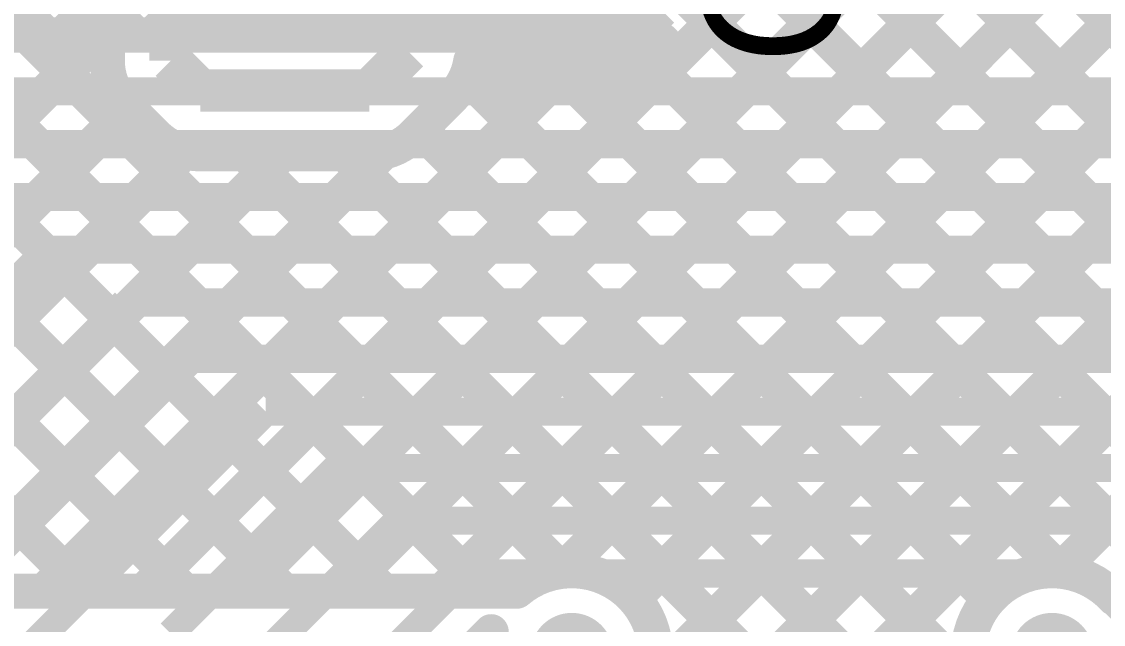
# Model space of a CAD drawing. Header units: millimetres. Extents: x 0.79 to 4.38, y 0.99 to 3.94.
# Drawn here: x 2.5617 to 2.8691, y 2.5586 to 2.7298 of the extents above; entities that cross this region are included whole.
import ezdxf

# ---------------------------------------------------------------- set-up
doc = ezdxf.new("R2010")
doc.units = ezdxf.units.MM
doc.header["$MEASUREMENT"] = 0
for name, color, linetype in [('BottomLayer', 5, 'Continuous'), ('BottomOverlay', 54, 'Continuous'), ('BottomPaste', 16, 'Continuous'), ('BottomSolder', 6, 'Continuous'), ('MultiLayer', 9, 'Continuous'), ('TopLayer', 1, 'Continuous')]:
    doc.layers.add(name, color=color, linetype=linetype)

# ---------------------------------------------------------------- blocks, each defined once
blk = doc.blocks.new('SOT23_3_B_128')
at = {"layer": 'BottomLayer'}
for points in [[(-0.02166, 0.0580708), (-0.053156, 0.0580708), (-0.02166, 0.0265748), (-0.053156, 0.0265748)], [(0.0531431, 0.0580708), (0.0216471, 0.0580708), (0.0531431, 0.0265748), (0.0216471, 0.0265748)], [(0.0157416, -0.0265749), (-0.0157544, -0.0265749), (0.0157416, -0.0580709), (-0.0157544, -0.0580709)]]:
    blk.add_solid(points, dxfattribs=at)
at = {"layer": 'BottomOverlay'}
for points, const_width in [([(-0.0640851, 0.068, 1), (-0.0739277, 0.068, 1)], 0.0098425), ([(-0.0763883, 0.068, 1), (-0.0714671, 0.068, 1)], 0.0049212), ([(-0.0665457, 0.068, 1), (-0.0616245, 0.068, 1)], 0.0049212)]:
    blk.add_lwpolyline(points, format="xyb", close=True, dxfattribs=dict(at, const_width=const_width))
at = {"layer": 'BottomOverlay', "const_width": 0.01}
for points in [[(0.0109936, 0.032), (-0.0110064, 0.032)], [(-0.0640064, 0.03), (-0.0640064, -0.032)], [(0.0639936, 0.03), (0.0639936, -0.031)], [(-0.0290064, -0.032), (-0.0640064, -0.032)], [(0.0639936, -0.031), (0.0289936, -0.031)]]:
    blk.add_lwpolyline(points, dxfattribs=at)
at = {"layer": 'BottomPaste'}
for points in [[(-0.02166, 0.0580708), (-0.053156, 0.0580708), (-0.02166, 0.0265748), (-0.053156, 0.0265748)], [(0.0531431, 0.0580708), (0.0216471, 0.0580708), (0.0531431, 0.0265748), (0.0216471, 0.0265748)], [(0.0157416, -0.0265749), (-0.0157544, -0.0265749), (0.0157416, -0.0580709), (-0.0157544, -0.0580709)]]:
    blk.add_solid(points, dxfattribs=at)
at = {"layer": 'BottomSolder'}
for points in [[(-0.01766, 0.0620708), (-0.057156, 0.0620708), (-0.01766, 0.0225748), (-0.057156, 0.0225748)], [(0.0571431, 0.0620708), (0.0176471, 0.0620708), (0.0571431, 0.0225748), (0.0176471, 0.0225748)], [(0.0197416, -0.0225749), (-0.0197544, -0.0225749), (0.0197416, -0.0620709), (-0.0197544, -0.0620709)]]:
    blk.add_solid(points, dxfattribs=at)

msp = doc.modelspace()

# ---------------------------------------------------------------- linework, layer by layer
at = {"layer": 'BottomLayer'}
for points, const_width in [([(2.4325827, 2.8848637), (2.586, 2.7314464)], 0.01), ([(2.7366713, 2.8636147), (3.0059719, 2.5943141)], 0.01), ([(2.4325827, 2.8565794), (2.7154844, 2.5736777)], 0.01), ([(2.7313123, 2.8406894), (3.0051453, 2.5668564)], 0.01), ([(2.604, 2.7186873), (2.604, 2.8346873)], 0.012), ([(2.4268346, 2.8340432), (2.6928778, 2.568)], 0.01), ([(2.622, 2.7282603), (2.622, 2.8346873)], 0.01), ([(2.5962843, 2.568), (2.8574593, 2.829175)], 0.01), ([(2.6715215, 2.7213548), (2.6715215, 2.8310832)], 0.012), ([(2.7309231, 2.8127943), (2.9777174, 2.566)], 0.01), ([(2.4268346, 2.8057589), (2.6645935, 2.568)], 0.01), ([(2.6535215, 2.7288106), (2.6535215, 2.8033351)], 0.01), ([(2.6245686, 2.568), (2.8574593, 2.8008907)], 0.01), ([(2.7309231, 2.78451), (2.9494331, 2.566)], 0.01), ([(2.7366712, 2.7186894), (2.7366712, 2.7741856)], 0.01), ([(2.4325827, 2.7717265), (2.6363092, 2.568)], 0.01), ([(2.6528529, 2.568), (2.8583891, 2.7735362)], 0.01), ([(2.6811372, 2.568), (2.8720658, 2.7589286)], 0.01), ([(2.444375, 2.6140808), (2.5806288, 2.7503346)], 0.01), ([(2.586, 2.7186873), (2.586, 2.7515731)], 0.01), ([(2.622, 2.7520116), (2.6457513, 2.7282603)], 0.01), ([(2.7366712, 2.7504776), (2.9211488, 2.566)], 0.01), ([(2.7150489, 2.5736274), (2.89, 2.7485785)], 0.01), ([(2.4325827, 2.7434422), (2.6080249, 2.568)], 0.01), ([(2.6434074, 2.7282603), (2.6535215, 2.7383744)], 0.01), ([(2.622, 2.7282603), (2.6529712, 2.7282603)], 0.01), ([(2.4585171, 2.5999386), (2.586, 2.7274215)], 0.01), ([(2.4231304, 2.7246102), (2.5797406, 2.568)], 0.01), ([(2.660427, 2.7102603), (2.6715215, 2.7213548)], 0.012), ([(2.7366712, 2.7221933), (2.8928645, 2.566)], 0.01), ([(2.568, 2.568), (2.7186894, 2.7186894)], 0.01), ([(2.568, 2.568), (2.7186894, 2.7186894)], 0.01), ([(2.604, 2.7186873), (2.612427, 2.7102603)], 0.012), ([(2.6893231, 2.7186894), (2.7366712, 2.7186894)], 0.01), ([(2.7118908, 2.7186894), (2.8568925, 2.5736877)], 0.01), ([(2.7356682, 2.5659624), (2.8905584, 2.7208526)], 0.01), ([(2.6880558, 2.7142401), (2.8365824, 2.5657135)], 0.01), ([(2.612427, 2.7102603), (2.660427, 2.7102603)], 0.012), ([(2.8565621, 2.5737191), (2.9942111, 2.7113681)], 0.01), ([(2.6731786, 2.6975561), (2.6842257, 2.7086032)], 0.01), ([(2.4726593, 2.5857965), (2.5920471, 2.7051843)], 0.01), ([(2.5912958, 2.7059357), (2.5996754, 2.6975561)], 0.01), ([(2.7406521, 2.542662), (2.9029177, 2.7049276)], 0.01), ([(2.6748171, 2.6991946), (2.8320645, 2.5419471)], 0.01), ([(2.7602744, 2.534), (2.9204606, 2.6941862)], 0.01), ([(2.7885587, 2.534), (2.9487326, 2.6941739)], 0.01), ([(2.4868014, 2.5716543), (2.6079684, 2.6928213)], 0.01), ([(2.5114314, 2.568), (2.6356917, 2.6922603)], 0.01), ([(2.5397157, 2.568), (2.6644258, 2.6927101)], 0.01), ([(2.612427, 2.6922603), (2.660427, 2.6922603)], 0.01), ([(2.6251861, 2.6922603), (2.7834464, 2.534)], 0.01), ([(2.653467, 2.6922603), (2.8117273, 2.534)], 0.01), ([(2.4904558, 2.568), (2.7024127, 2.568)], 0.01), ([(2.8721066, 2.566), (3.0057396, 2.566)], 0.01)]:
    msp.add_lwpolyline(points, dxfattribs=dict(at, const_width=const_width))
at = {"layer": 'BottomLayer', "const_width": 0.01}
for points in [[(2.5912721, 2.7059594, -0.198912367379658), (2.586, 2.7186873)], [(2.5912958, 2.7059357, -0.199396299891616), (2.586, 2.7186873)], [(2.6893231, 2.7186894, -0.1610295241730705), (2.6842257, 2.7086032)], [(2.6893231, 2.7186894, -0.1605520192429289), (2.6842494, 2.7086269)], [(2.612427, 2.6922603, -0.1993962998916387), (2.5996754, 2.6975561)], [(2.612427, 2.6922603, -0.198912367379658), (2.5996991, 2.6975324)], [(2.6731786, 2.6975561, -0.1993962998916159), (2.660427, 2.6922603)], [(2.6731549, 2.6975324, -0.198912367379658), (2.660427, 2.6922603)], [(2.7024127, 2.568, -0.6425511578928389), (2.741811, 2.55)], [(2.8368382, 2.534, -0.9999999999999999), (2.8721066, 2.566)]]:
    msp.add_lwpolyline(points, format="xyb", dxfattribs=at)
at = {"layer": 'BottomLayer'}
for points, const_width in [([(2.5835, 2.7186873, 1), (2.5885, 2.7186873, 1)], 0.005), ([(2.5835, 2.7186873, 1), (2.5885, 2.7186873, 1)], 0.005), ([(2.6868231, 2.7186894, 1), (2.6918231, 2.7186894, 1)], 0.005), ([(2.6868231, 2.7186894, 1), (2.6918231, 2.7186894, 1)], 0.005), ([(2.6817257, 2.7086032, 1), (2.6867257, 2.7086032, 1)], 0.005), ([(2.6817494, 2.7086269, 1), (2.6867494, 2.7086269, 1)], 0.005), ([(2.5887721, 2.7059594, 1), (2.5937721, 2.7059594, 1)], 0.005), ([(2.5887958, 2.7059357, 1), (2.5937958, 2.7059357, 1)], 0.005), ([(2.5971754, 2.6975561, 1), (2.6021754, 2.6975561, 1)], 0.005), ([(2.5971991, 2.6975324, 1), (2.6021991, 2.6975324, 1)], 0.005), ([(2.6706549, 2.6975324, 1), (2.6756549, 2.6975324, 1)], 0.005), ([(2.6706786, 2.6975561, 1), (2.6756786, 2.6975561, 1)], 0.005), ([(2.609927, 2.6922603, 1), (2.614927, 2.6922603, 1)], 0.005), ([(2.609927, 2.6922603, 1), (2.614927, 2.6922603, 1)], 0.005), ([(2.657927, 2.6922603, 1), (2.662927, 2.6922603, 1)], 0.005), ([(2.657927, 2.6922603, 1), (2.662927, 2.6922603, 1)], 0.005), ([(2.6999127, 2.568, 1), (2.7049127, 2.568, 1)], 0.005), ([(2.8696066, 2.566, 1), (2.8746066, 2.566, 1)], 0.005), ([(2.7120945, 2.55, 1), (2.7239055, 2.55, 1)], 0.011811), ([(2.8485669, 2.55, 1), (2.8603779, 2.55, 1)], 0.011811)]:
    msp.add_lwpolyline(points, format="xyb", close=True, dxfattribs=dict(at, const_width=const_width))
at = {"layer": 'MultiLayer', "const_width": 0.011811}
for points in [[(2.7120945, 2.55, 1), (2.7239055, 2.55, 1)], [(2.8485669, 2.55, 1), (2.8603779, 2.55, 1)]]:
    msp.add_lwpolyline(points, format="xyb", close=True, dxfattribs=at)
at = {"layer": 'TopLayer'}
for points, const_width in [([(2.596, 2.8515505), (2.7215505, 2.726)], 0.01), ([(2.5732652, 2.726), (2.6925215, 2.8452563)], 0.01), ([(2.596, 2.8260947), (2.6960947, 2.726)], 0.01), ([(2.598721, 2.726), (2.6925215, 2.8198005)], 0.01), ([(2.596, 2.8006389), (2.6706389, 2.726)], 0.01), ([(2.6241768, 2.726), (2.6925215, 2.7943447)], 0.01), ([(2.6496326, 2.726), (2.6966456, 2.773013)], 0.01), ([(2.6978173, 2.7717269), (2.7435442, 2.726)], 0.01), ([(2.527, 2.76781), (2.56881, 2.726)], 0.01), ([(2.6014293, 2.7697538), (2.6451831, 2.726)], 0.01), ([(2.6750884, 2.726), (2.7093163, 2.7602279)], 0.01), ([(2.5677647, 2.7525011), (2.5942658, 2.726)], 0.01), ([(2.5914025, 2.7543191), (2.6197216, 2.726)], 0.01), ([(2.5914059, 2.7543214), (2.6197273, 2.726)], 0.01), ([(2.7005442, 2.726), (2.7220442, 2.7475)], 0.01), ([(2.726, 2.726), (2.7347721, 2.7347721)], 0.01), ([(2.726, 2.726), (2.7347721, 2.7347721)], 0.01), ([(2.508, 2.726), (2.7435442, 2.726)], 0.01), ([(2.508, 2.71), (3.007, 2.71)], 0.008), ([(2.527, 2.695), (3.0007868, 2.695)], 0.008), ([(2.549, 2.68), (2.9945736, 2.68)], 0.008), ([(2.461, 2.557), (2.569, 2.665)], 0.008), ([(2.569, 2.665), (2.9147404, 2.665)], 0.008), ([(2.488, 2.547), (2.591, 2.65)], 0.008), ([(2.591, 2.65), (2.9085272, 2.65)], 0.008), ([(2.52, 2.544), (2.61, 2.634)], 0.008), ([(2.61, 2.634), (2.902, 2.634)], 0.008), ([(2.548, 2.536), (2.631, 2.619)], 0.008), ([(2.631, 2.619), (2.892, 2.619)], 0.008), ([(2.604, 2.556), (2.651, 2.603)], 0.008), ([(2.651, 2.603), (2.884, 2.603)], 0.008), ([(2.631, 2.5504357), (2.6685643, 2.588)], 0.008), ([(2.6685643, 2.588), (2.874, 2.588)], 0.008), ([(2.655, 2.539), (2.689, 2.573)], 0.008), ([(2.689, 2.573), (2.864, 2.573)], 0.008), ([(2.864, 2.573), (2.8841575, 2.5528425)], 0.008), ([(2.671, 2.5323726), (2.69508, 2.5564526)], 0.01), ([(2.604, 2.489), (2.604, 2.556)], 0.008)]:
    msp.add_lwpolyline(points, dxfattribs=dict(at, const_width=const_width))
at = {"layer": 'TopLayer', "const_width": 0.01}
msp.add_lwpolyline([(2.7356342, 2.534, -0.791914414323805), (2.69508, 2.5564526)], format="xyb", dxfattribs=at)
at = {"layer": 'TopLayer'}
for points, const_width in [([(2.69258, 2.5564526, 1), (2.69758, 2.5564526, 1)], 0.005), ([(2.7120945, 2.55, 1), (2.7239055, 2.55, 1)], 0.011811), ([(2.8485669, 2.55, 1), (2.8603779, 2.55, 1)], 0.011811)]:
    msp.add_lwpolyline(points, format="xyb", close=True, dxfattribs=dict(at, const_width=const_width))

# ---------------------------------------------------------------- block references
at = {"rotation": 180}
msp.add_blockref('SOT23_3_B_128', (2.6715151, 2.7887603), dxfattribs=at)

# ---------------------------------------------------------------- texts
at = {"layer": 'BottomOverlay', "text_generation_flag": 2}
msp.add_text('Q53', height=0.04, rotation=270, dxfattribs=at).set_placement((2.7549231, 2.7177603))

doc.saveas('drawing.dxf')
